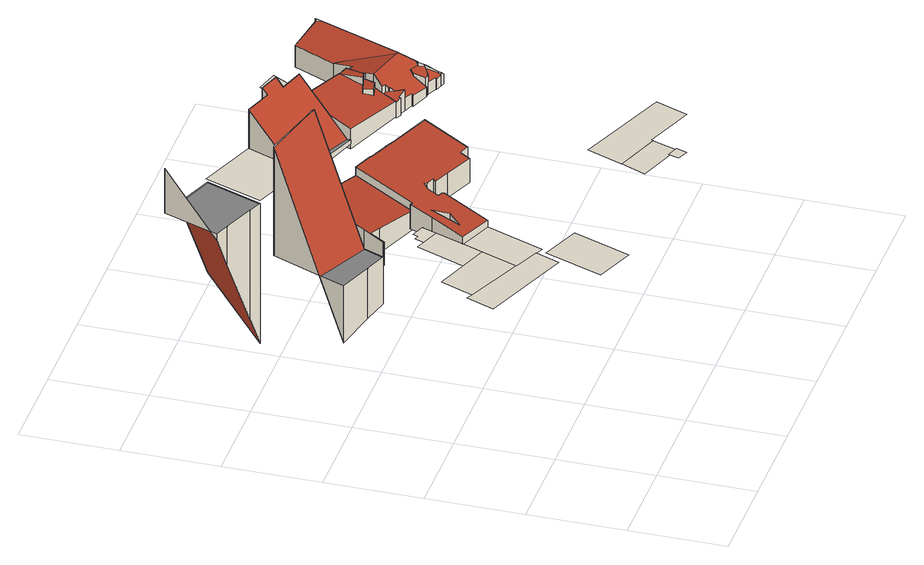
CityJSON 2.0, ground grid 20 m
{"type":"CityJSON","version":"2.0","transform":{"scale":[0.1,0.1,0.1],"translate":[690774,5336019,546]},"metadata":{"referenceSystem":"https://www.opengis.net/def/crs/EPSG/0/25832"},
"CityObjects":{
"building1":{"type":"Building","attributes":{"area_m2":55.53,"max_x":690797.88,"max_y":5336030,"min_x":690786.38,"min_y":5336021.5,"rf_extrusion_mode":"skip","rf_force_lod11":false,"rf_h_ground":605.83,"rf_h_pc_98p":0,"rf_h_roof_50p":0,"rf_h_roof_70p":0,"rf_h_roof_max":0,"rf_h_roof_min":0,"rf_is_glass_roof":false,"rf_nodata_frac":0.995,"rf_nodata_r":0,"rf_pc_select":"_HIGHEST_YET_INSUFFICIENT_COVERAGE","rf_pc_year":0,"rf_pointcloud_unusable":true,"rf_pt_density":4,"rf_roof_planes":0,"rf_roof_type":"no points","rf_success":true,"rf_t_run":0,"source_file":"690_5336.gml"},"geometry":[{"type":"MultiSurface","lod":"0","boundaries":[[[0,1,2,3]]]}]},
"building2":{"type":"Building","attributes":{"area_m2":118.25,"max_x":690795.81,"max_y":5336057,"min_x":690774.81,"min_y":5336044,"rf_extrusion_mode":"skip","rf_force_lod11":false,"rf_h_ground":577.67,"rf_h_pc_98p":0,"rf_h_roof_50p":0,"rf_h_roof_70p":0,"rf_h_roof_max":0,"rf_h_roof_min":0,"rf_is_glass_roof":false,"rf_nodata_frac":0.996,"rf_nodata_r":0,"rf_pc_select":"_HIGHEST_YET_INSUFFICIENT_COVERAGE","rf_pc_year":2026,"rf_pointcloud_unusable":true,"rf_pt_density":4,"rf_roof_planes":0,"rf_roof_type":"no points","rf_success":true,"rf_t_run":0,"source_file":"690_5336.gml"},"geometry":[{"type":"MultiSurface","lod":"0","boundaries":[[[4,5,6,7,8,9,10]]]}]},
"building3":{"type":"Building","attributes":{"area_m2":5.8,"max_x":690795.94,"max_y":5336022.5,"min_x":690792.81,"min_y":5336019,"rf_extrusion_mode":"skip","rf_force_lod11":false,"rf_h_ground":606.22,"rf_h_pc_98p":0,"rf_h_roof_50p":0,"rf_h_roof_70p":0,"rf_h_roof_max":0,"rf_h_roof_min":0,"rf_is_glass_roof":false,"rf_nodata_frac":1,"rf_nodata_r":0,"rf_pc_select":"_HIGHEST_YET_INSUFFICIENT_COVERAGE","rf_pc_year":0,"rf_pointcloud_unusable":true,"rf_pt_density":0,"rf_roof_planes":0,"rf_roof_type":"no points","rf_success":true,"rf_t_run":0,"source_file":"690_5336.gml"},"geometry":[{"type":"MultiSurface","lod":"0","boundaries":[[[11,12,13,14]]]}]},
"building4":{"type":"Building","attributes":{"area_m2":101.1,"max_x":690793.38,"max_y":5336063.5,"min_x":690778.38,"min_y":5336051.5,"rf_extrusion_mode":"skip","rf_force_lod11":false,"rf_h_ground":577.72,"rf_h_pc_98p":0,"rf_h_roof_50p":0,"rf_h_roof_70p":0,"rf_h_roof_max":0,"rf_h_roof_min":0,"rf_is_glass_roof":false,"rf_nodata_frac":0.938,"rf_nodata_r":0,"rf_pc_select":"_HIGHEST_YET_INSUFFICIENT_COVERAGE","rf_pc_year":2026,"rf_pointcloud_unusable":true,"rf_pt_density":4,"rf_roof_planes":0,"rf_roof_type":"no points","rf_success":true,"rf_t_run":0,"source_file":"690_5336.gml"},"geometry":[{"type":"MultiSurface","lod":"0","boundaries":[[[9,8,15,16,17]]]}]},
"building5":{"type":"Building","attributes":{"area_m2":160.46,"max_x":690811.12,"max_y":5336037.5,"min_x":690788.38,"min_y":5336023,"rf_extrusion_mode":"skip","rf_force_lod11":false,"rf_h_ground":605.78,"rf_h_pc_98p":0,"rf_h_roof_50p":0,"rf_h_roof_70p":0,"rf_h_roof_max":0,"rf_h_roof_min":0,"rf_is_glass_roof":false,"rf_nodata_frac":0.944,"rf_nodata_r":0,"rf_pc_select":"_HIGHEST_YET_INSUFFICIENT_COVERAGE","rf_pc_year":2026,"rf_pointcloud_unusable":true,"rf_pt_density":22.89,"rf_roof_planes":0,"rf_roof_type":"no planes","rf_success":true,"rf_t_run":0,"source_file":"690_5336.gml"},"geometry":[{"type":"MultiSurface","lod":"0","boundaries":[[[18,19,20,21,22,23,24]]]}]},
"building6":{"type":"Building","attributes":{"area_m2":212.73,"max_x":690792.81,"max_y":5336096.5,"min_x":690774.56,"min_y":5336076.5,"rf_extrusion_mode":"standard","rf_force_lod11":false,"rf_h_ground":577.72,"rf_h_pc_98p":0,"rf_h_roof_50p":0,"rf_h_roof_70p":0,"rf_h_roof_max":0,"rf_h_roof_min":0,"rf_is_glass_roof":false,"rf_nodata_frac":0.905,"rf_nodata_r":0,"rf_pc_select":"_HIGHEST_YET_INSUFFICIENT_COVERAGE","rf_pc_year":2026,"rf_pointcloud_unusable":false,"rf_pt_density":17.19,"rf_ridgelines":0,"rf_rmse_lod22":0.963,"rf_roof_planes":1,"rf_roof_type":"slanted","rf_success":true,"rf_t_run":2,"rf_volume_lod22":1464.86,"source_file":"690_5336.gml"},"children":["building6-1"]},
"building6-1":{"type":"BuildingPart","parents":["building6"],"geometry":[{"type":"MultiSurface","lod":"2.2","boundaries":[[[25,26,27,28,29,30,31,32]],[[33,30,29]],[[30,33,34,31]],[[31,34,35,32]],[[36,26,25,37]],[[38,29,28,39]],[[39,28,27,40]],[[40,27,26,36]],[[32,35,41]],[[37,25,41]],[[37,41,35,34,33,29,38,39,40,36]]],"semantics":{"surfaces":[{"type":"GroundSurface"},{"type":"WallSurface","on_footprint_edge":true},{"type":"RoofSurface","rf_azimuth":205.25,"rf_h_roof_50p":585.21,"rf_h_roof_70p":592.74,"rf_h_roof_max":604.71,"rf_h_roof_min":565.61,"rf_slope":65.67}],"values":[0,1,1,1,1,1,1,1,1,1,2]}}]},
"building7":{"type":"Building","attributes":{"area_m2":65.28,"max_x":690797.19,"max_y":5336071,"min_x":690787.69,"min_y":5336059,"rf_extrusion_mode":"skip","rf_force_lod11":false,"rf_h_ground":577.72,"rf_h_pc_98p":0,"rf_h_roof_50p":0,"rf_h_roof_70p":0,"rf_h_roof_max":0,"rf_h_roof_min":0,"rf_is_glass_roof":false,"rf_nodata_frac":0.935,"rf_nodata_r":0,"rf_pc_select":"_HIGHEST_YET_INSUFFICIENT_COVERAGE","rf_pc_year":2026,"rf_pointcloud_unusable":true,"rf_pt_density":4,"rf_roof_planes":0,"rf_roof_type":"no points","rf_success":true,"rf_t_run":0,"source_file":"690_5336.gml"},"geometry":[{"type":"MultiSurface","lod":"0","boundaries":[[[42,15,43,44]]]}]},
"building8":{"type":"Building","attributes":{"area_m2":98.35,"max_x":690802.12,"max_y":5336063,"min_x":690790.44,"min_y":5336048.5,"rf_extrusion_mode":"skip","rf_force_lod11":false,"rf_h_ground":577.62,"rf_h_pc_98p":0,"rf_h_roof_50p":0,"rf_h_roof_70p":0,"rf_h_roof_max":0,"rf_h_roof_min":0,"rf_is_glass_roof":false,"rf_nodata_frac":0.934,"rf_nodata_r":0,"rf_pc_select":"_HIGHEST_YET_INSUFFICIENT_COVERAGE","rf_pc_year":2026,"rf_pointcloud_unusable":true,"rf_pt_density":7.08,"rf_roof_planes":0,"rf_roof_type":"no planes","rf_success":true,"rf_t_run":0,"source_file":"690_5336.gml"},"geometry":[{"type":"MultiSurface","lod":"0","boundaries":[[[45,46,47,48]]]}]},
"building9":{"type":"Building","attributes":{"area_m2":113.41,"max_x":690807.62,"max_y":5336048,"min_x":690794.75,"min_y":5336033,"rf_extrusion_mode":"skip","rf_force_lod11":false,"rf_h_ground":575.72,"rf_h_pc_98p":0,"rf_h_roof_50p":0,"rf_h_roof_70p":0,"rf_h_roof_max":0,"rf_h_roof_min":0,"rf_is_glass_roof":false,"rf_nodata_frac":0.806,"rf_nodata_r":0,"rf_pc_select":"_HIGHEST_YET_INSUFFICIENT_COVERAGE","rf_pc_year":2026,"rf_pointcloud_unusable":true,"rf_pt_density":78.18,"rf_roof_planes":0,"rf_roof_type":"no planes","rf_success":true,"rf_t_run":1,"source_file":"690_5336.gml"},"geometry":[{"type":"MultiSurface","lod":"0","boundaries":[[[49,50,51,52]]]}]},
"building10":{"type":"Building","attributes":{"area_m2":12.14,"max_x":690798.31,"max_y":5336073,"min_x":690793.38,"min_y":5336069,"rf_extrusion_mode":"skip","rf_force_lod11":false,"rf_h_ground":577.72,"rf_h_pc_98p":0,"rf_h_roof_50p":0,"rf_h_roof_70p":0,"rf_h_roof_max":0,"rf_h_roof_min":0,"rf_is_glass_roof":false,"rf_nodata_frac":0.938,"rf_nodata_r":0,"rf_pc_select":"_HIGHEST_YET_INSUFFICIENT_COVERAGE","rf_pc_year":2026,"rf_pointcloud_unusable":true,"rf_pt_density":4,"rf_roof_planes":0,"rf_roof_type":"no points","rf_success":true,"rf_t_run":0,"source_file":"690_5336.gml"},"geometry":[{"type":"MultiSurface","lod":"0","boundaries":[[[53,43,54,55,56,57]]]}]},
"building11":{"type":"Building","attributes":{"area_m2":177.84,"max_x":690805,"max_y":5336092,"min_x":690786.44,"min_y":5336074.5,"rf_extrusion_mode":"standard","rf_force_lod11":false,"rf_h_ground":575.72,"rf_h_pc_98p":0,"rf_h_roof_50p":581.12,"rf_h_roof_70p":581.38,"rf_h_roof_max":582.28,"rf_h_roof_min":579.62,"rf_is_glass_roof":false,"rf_nodata_frac":0.725,"rf_nodata_r":0,"rf_pc_select":"_HIGHEST_YET_INSUFFICIENT_COVERAGE","rf_pc_year":2026,"rf_pointcloud_unusable":false,"rf_pt_density":56.04,"rf_ridgelines":0,"rf_rmse_lod22":6.12,"rf_roof_planes":12,"rf_roof_type":"slanted","rf_success":true,"rf_t_run":9,"rf_volume_lod22":1129.41,"source_file":"690_5336.gml"},"children":["building11-1"]},
"building11-1":{"type":"BuildingPart","parents":["building11"],"geometry":[{"type":"Solid","lod":"2.2","boundaries":[[[[58,59,60,61,62,63,64,65]],[[66,64,63,67]],[[67,63,62,68]],[[69,60,59,70]],[[71,61,60,69]],[[72,65,64,66]],[[68,62,61,71]],[[73,58,65,72]],[[70,59,58,73]],[[70,73,72,66,67,68,71,69]]]],"semantics":{"surfaces":[{"type":"GroundSurface"},{"type":"WallSurface","on_footprint_edge":true},{"type":"RoofSurface","rf_azimuth":169.24,"rf_h_roof_50p":582.12,"rf_h_roof_70p":582.63,"rf_h_roof_max":584.1,"rf_h_roof_min":580.19,"rf_slope":12.51}],"values":[[0,1,1,1,1,1,1,1,1,2]]}}]},
"building12":{"type":"Building","attributes":{"area_m2":165.88,"max_x":690801.81,"max_y":5336120.5,"min_x":690784.88,"min_y":5336104,"rf_extrusion_mode":"standard","rf_force_lod11":false,"rf_h_ground":577.97,"rf_h_pc_98p":0,"rf_h_roof_50p":580.62,"rf_h_roof_70p":581.12,"rf_h_roof_max":581.83,"rf_h_roof_min":578.72,"rf_is_glass_roof":false,"rf_nodata_frac":0.878,"rf_nodata_r":0,"rf_pc_select":"_HIGHEST_YET_INSUFFICIENT_COVERAGE","rf_pc_year":2026,"rf_pointcloud_unusable":false,"rf_pt_density":34.52,"rf_ridgelines":0,"rf_rmse_lod22":1.02,"rf_roof_planes":2,"rf_roof_type":"slanted","rf_success":true,"rf_t_run":3,"rf_volume_lod22":-1797.09,"source_file":"690_5336.gml"},"children":["building12-1"]},
"building12-1":{"type":"BuildingPart","parents":["building12"],"geometry":[{"type":"MultiSurface","lod":"2.2","boundaries":[[[74,75,76,77,78,79,80]],[[74,81,82,75]],[[75,82,83,76]],[[84,77,85]],[[76,83,85]],[[86,78,87]],[[77,84,87]],[[80,88,81,74]],[[79,89,88,80]],[[78,86,89,79]],[[89,86,87,84,85,83,82,81,88]]],"semantics":{"surfaces":[{"type":"GroundSurface"},{"type":"WallSurface","on_footprint_edge":true},{"type":"RoofSurface","rf_azimuth":132.78,"rf_h_roof_50p":567.55,"rf_h_roof_70p":573.84,"rf_h_roof_max":587.84,"rf_h_roof_min":547.12,"rf_slope":67.59}],"values":[0,1,1,1,1,1,1,1,1,1,2]}}]},
"building13":{"type":"Building","attributes":{"area_m2":359.8,"max_x":690824.88,"max_y":5336087.5,"min_x":690795,"min_y":5336060.5,"rf_extrusion_mode":"standard","rf_force_lod11":false,"rf_h_ground":576.33,"rf_h_pc_98p":0,"rf_h_roof_50p":578.22,"rf_h_roof_70p":578.58,"rf_h_roof_max":578.97,"rf_h_roof_min":577.47,"rf_is_glass_roof":false,"rf_nodata_frac":0.748,"rf_nodata_r":0,"rf_pc_select":"_HIGHEST_YET_INSUFFICIENT_COVERAGE","rf_pc_year":2026,"rf_pointcloud_unusable":false,"rf_pt_density":76.64,"rf_ridgelines":0,"rf_rmse_lod22":20.71,"rf_roof_planes":14,"rf_roof_type":"slanted","rf_success":true,"rf_t_run":17,"rf_volume_lod22":2174.12,"source_file":"690_5336.gml"},"children":["building13-1"]},
"building13-1":{"type":"BuildingPart","parents":["building13"],"geometry":[{"type":"Solid","lod":"2.2","boundaries":[[[[90,91,92,93,94,95,96,97,98,99,100,101,102,103,104,105,106,107,108,109,110,111,112,113,114]],[[115,108,107,116]],[[117,109,108,115]],[[118,91,90,119]],[[120,92,91,118]],[[121,113,112,122]],[[123,114,113,121]],[[119,90,114,123]],[[124,111,110,125]],[[125,110,109,117]],[[126,101,100,127]],[[122,112,111,124]],[[128,129,130,131]],[[127,100,99,132]],[[116,107,106,133]],[[134,105,104,135]],[[133,106,105,134]],[[136,103,102,137]],[[137,102,101,126]],[[132,99,98,138]],[[138,98,97,139]],[[139,97,96,140]],[[140,96,95,141]],[[142,93,92,120]],[[135,104,103,136]],[[143,94,93,142]],[[141,95,94,143]],[[131,130,144,145]],[[145,144,129,128]],[[141,143,142,120,118,119,123,121,122,124,125,117,115,116,133,134,135,136,137,126,127,132,138,139,140],[145,128,131]],[[129,144,130]]]],"semantics":{"surfaces":[{"type":"GroundSurface"},{"type":"WallSurface","on_footprint_edge":true},{"type":"WallSurface","on_footprint_edge":false},{"type":"RoofSurface","rf_azimuth":196.65,"rf_h_roof_50p":582.67,"rf_h_roof_70p":583.36,"rf_h_roof_max":584.56,"rf_h_roof_min":579.21,"rf_slope":11.46},{"type":"RoofSurface","rf_azimuth":106.84,"rf_h_roof_50p":580.49,"rf_h_roof_70p":580.64,"rf_h_roof_max":581,"rf_h_roof_min":580.07,"rf_slope":43.92}],"values":[[0,1,1,1,1,1,1,1,1,1,1,1,2,1,1,1,1,1,1,1,1,1,1,1,1,1,1,2,2,3,4]]}}]},
"building14":{"type":"Building","attributes":{"area_m2":167.84,"max_x":690814.25,"max_y":5336116,"min_x":690797.38,"min_y":5336099.5,"rf_extrusion_mode":"standard","rf_force_lod11":false,"rf_h_ground":578.58,"rf_h_pc_98p":0,"rf_h_roof_50p":0,"rf_h_roof_70p":0,"rf_h_roof_max":0,"rf_h_roof_min":0,"rf_is_glass_roof":false,"rf_nodata_frac":0.832,"rf_nodata_r":0,"rf_pc_select":"_HIGHEST_YET_INSUFFICIENT_COVERAGE","rf_pc_year":2026,"rf_pointcloud_unusable":false,"rf_pt_density":44.99,"rf_ridgelines":0,"rf_rmse_lod22":0,"rf_roof_planes":5,"rf_roof_type":"slanted","rf_success":true,"rf_t_run":4,"rf_volume_lod22":0,"source_file":"690_5336.gml"},"geometry":[{"type":"MultiSurface","lod":"0","boundaries":[[[146,147,148,149]]]}]},
"building15":{"type":"Building","attributes":{"area_m2":195.93,"max_x":690828.19,"max_y":5336111,"min_x":690809.56,"min_y":5336094,"rf_extrusion_mode":"standard","rf_force_lod11":false,"rf_h_ground":577.78,"rf_h_pc_98p":0,"rf_h_roof_50p":0,"rf_h_roof_70p":0,"rf_h_roof_max":0,"rf_h_roof_min":0,"rf_is_glass_roof":false,"rf_nodata_frac":0.726,"rf_nodata_r":0,"rf_pc_select":"_HIGHEST_YET_INSUFFICIENT_COVERAGE","rf_pc_year":2026,"rf_pointcloud_unusable":false,"rf_pt_density":35.8,"rf_ridgelines":0,"rf_rmse_lod22":16.31,"rf_roof_planes":9,"rf_roof_type":"slanted","rf_success":true,"rf_t_run":8,"rf_volume_lod22":869.18,"source_file":"690_5336.gml"},"children":["building15-1"]},
"building15-1":{"type":"BuildingPart","parents":["building15"],"geometry":[{"type":"MultiSurface","lod":"2.2","boundaries":[[[150,151,152,153,154,155,156,157]],[[158,156,155,159]],[[160,157,156,158]],[[159,155,154,161]],[[161,154,153,162]],[[150,163,164,151]],[[162,153,152,165]],[[165,152,166]],[[151,164,166]],[[157,160,167]],[[163,150,167]],[[163,167,160,158,159,161,162,165,166,164]]],"semantics":{"surfaces":[{"type":"GroundSurface"},{"type":"WallSurface","on_footprint_edge":true},{"type":"RoofSurface","rf_azimuth":205.02,"rf_h_roof_50p":582.41,"rf_h_roof_70p":584.73,"rf_h_roof_max":589.26,"rf_h_roof_min":576.26,"rf_slope":41.76}],"values":[0,1,1,1,1,1,1,1,1,1,1,2]}}]},
"building16":{"type":"Building","attributes":{"area_m2":160.98,"max_x":690840.81,"max_y":5336104.5,"min_x":690823.75,"min_y":5336088.5,"rf_extrusion_mode":"standard","rf_force_lod11":false,"rf_h_ground":575.83,"rf_h_pc_98p":0,"rf_h_roof_50p":580.67,"rf_h_roof_70p":581.88,"rf_h_roof_max":582.78,"rf_h_roof_min":579.42,"rf_is_glass_roof":false,"rf_nodata_frac":0.607,"rf_nodata_r":0,"rf_pc_select":"_HIGHEST_YET_INSUFFICIENT_COVERAGE","rf_pc_year":2026,"rf_pointcloud_unusable":false,"rf_pt_density":102.01,"rf_ridgelines":0,"rf_rmse_lod22":8.99,"rf_roof_planes":11,"rf_roof_type":"slanted","rf_success":true,"rf_t_run":16,"rf_volume_lod22":878.35,"source_file":"690_5336.gml"},"children":["building16-1"]},
"building16-1":{"type":"BuildingPart","parents":["building16"],"geometry":[{"type":"Solid","lod":"2.2","boundaries":[[[[168,169,170,171,172,173,174]],[[175,176,177]],[[178,179,180,177]],[[181,182,183,184]],[[185,171,170,175]],[[186,168,174,187]],[[184,183,188,189]],[[187,174,173,188]],[[189,188,173,172,190]],[[191,192,190,193]],[[193,190,172,171,185]],[[180,179,192,191]],[[194,195,182,181]],[[179,178,195,194]],[[176,175,170,169,196]],[[196,169,168,186]],[[180,191,193,185,175,177]],[[179,194,181,184,189,190,192]],[[196,186,187,188,183,182,195,178,177,176]]]],"semantics":{"surfaces":[{"type":"GroundSurface"},{"type":"WallSurface","on_footprint_edge":false},{"type":"WallSurface","on_footprint_edge":true},{"type":"RoofSurface","rf_azimuth":0.511,"rf_h_roof_50p":582.42,"rf_h_roof_70p":582.55,"rf_h_roof_max":582.76,"rf_h_roof_min":582.14,"rf_slope":7.76},{"type":"RoofSurface","rf_azimuth":120.93,"rf_h_roof_50p":581.7,"rf_h_roof_70p":581.74,"rf_h_roof_max":581.83,"rf_h_roof_min":581.6,"rf_slope":4.72},{"type":"RoofSurface","rf_azimuth":185.49,"rf_h_roof_50p":581.26,"rf_h_roof_70p":581.84,"rf_h_roof_max":583.04,"rf_h_roof_min":579.5,"rf_slope":13.88}],"values":[[0,1,1,1,2,2,1,2,2,1,2,1,1,1,2,2,3,4,5]]}}]},
"building17":{"type":"Building","attributes":{"area_m2":28.83,"max_x":690843.75,"max_y":5336116,"min_x":690836.75,"min_y":5336109,"rf_extrusion_mode":"skip","rf_force_lod11":false,"rf_h_ground":575.97,"rf_h_pc_98p":0,"rf_h_roof_50p":0,"rf_h_roof_70p":0,"rf_h_roof_max":0,"rf_h_roof_min":0,"rf_is_glass_roof":false,"rf_nodata_frac":0.947,"rf_nodata_r":0,"rf_pc_select":"_HIGHEST_YET_INSUFFICIENT_COVERAGE","rf_pc_year":2026,"rf_pointcloud_unusable":true,"rf_pt_density":4,"rf_roof_planes":0,"rf_roof_type":"no points","rf_success":true,"rf_t_run":0,"source_file":"690_5336.gml"},"geometry":[{"type":"MultiSurface","lod":"0","boundaries":[[[197,198,199,200,201,202]]]}]},
"building18":{"type":"Building","attributes":{"area_m2":337.88,"max_x":690859.69,"max_y":5336112,"min_x":690836.62,"min_y":5336083,"rf_extrusion_mode":"standard","rf_force_lod11":false,"rf_h_ground":575.72,"rf_h_pc_98p":0,"rf_h_roof_50p":581.88,"rf_h_roof_70p":582.58,"rf_h_roof_max":583.53,"rf_h_roof_min":578.33,"rf_h_roof_ridge":583.56,"rf_is_glass_roof":false,"rf_nodata_frac":0.00074,"rf_nodata_r":0,"rf_pc_select":"PREFERRED_AND_LATEST","rf_pc_year":2026,"rf_pointcloud_unusable":false,"rf_pt_density":1153.44,"rf_ridgelines":12,"rf_rmse_lod22":0.427,"rf_roof_planes":47,"rf_roof_type":"slanted","rf_success":true,"rf_t_run":239,"rf_volume_lod22":1919.24,"source_file":"690_5336.gml"},"children":["building18-1"]},
"building18-1":{"type":"BuildingPart","parents":["building18"],"geometry":[{"type":"Solid","lod":"2.2","boundaries":[[[[203,204,205,206,207,208,209,210,211,212,213,214,215,216,217,218,219,220,221,222,223,224,225,226,227,228,229,230,231,232]],[[233,222,221,234,235]],[[236,223,222,233]],[[237,229,228,238]],[[239,230,229,237]],[[238,228,227,240,241]],[[240,227,226,242]],[[243,205,204,244]],[[245,206,205,243]],[[246,211,210,247]],[[248,212,211,246]],[[249,220,219,250]],[[250,219,218,251]],[[234,221,220,249]],[[252,253,254]],[[251,218,217,255,256]],[[257,224,223,236]],[[258,216,215,259]],[[255,217,216,258]],[[260,261,209,208,262]],[[247,210,209,261]],[[263,264,265,266,267]],[[268,269,213,212,248,270]],[[271,214,213,269]],[[272,207,206,245]],[[259,215,214,271]],[[262,208,207,272]],[[253,252,269,268]],[[273,274,275,276]],[[276,275,225,224,257]],[[277,203,232,278]],[[278,232,231,279]],[[279,231,230,239]],[[241,240,280]],[[281,282,283]],[[284,285,283]],[[270,248,286,287]],[[288,289,290,291]],[[291,290,264,263]],[[242,226,225,275]],[[274,273,292]],[[293,294,295]],[[296,297,265,264]],[[287,286,297,296]],[[267,266,261,260]],[[298,299,289,288]],[[299,298,300]],[[235,234,301,302]],[[302,301,303,304]],[[304,303,285,284]],[[256,255,282,281]],[[244,204,203,277]],[[294,293,305]],[[292,273,276,257,236,233,295]],[[295,294,280,240,242,275,274,292]],[[261,266,265,297,286,248,246,247]],[[289,254,253,268,270,287,296,264,290]],[[256,281,283,285,303,301,234,249,250,251]],[[294,305,300,298,288,291,263,267,260,262,272,245,243,244,277,278,279,239,237,238,241,280]],[[305,293,295,233,235,302,304,284,283,282,255,258,259,271,269,252,254,289,299,300]]]],"semantics":{"surfaces":[{"type":"GroundSurface"},{"type":"WallSurface","on_footprint_edge":true},{"type":"WallSurface","on_footprint_edge":false},{"type":"RoofSurface","rf_azimuth":16.56,"rf_h_roof_50p":582.43,"rf_h_roof_70p":582.8,"rf_h_roof_max":583.66,"rf_h_roof_min":580.6,"rf_slope":14.78},{"type":"RoofSurface","rf_azimuth":291.75,"rf_h_roof_50p":582.21,"rf_h_roof_70p":582.78,"rf_h_roof_max":584.07,"rf_h_roof_min":580.38,"rf_slope":23.73},{"type":"RoofSurface","rf_azimuth":195.62,"rf_h_roof_50p":578.89,"rf_h_roof_70p":579.22,"rf_h_roof_max":580.38,"rf_h_roof_min":578.31,"rf_slope":32.28},{"type":"RoofSurface","rf_azimuth":184.67,"rf_h_roof_50p":580.36,"rf_h_roof_70p":580.52,"rf_h_roof_max":581.12,"rf_h_roof_min":579.89,"rf_slope":16.18},{"type":"RoofSurface","rf_azimuth":272.39,"rf_h_roof_50p":579.67,"rf_h_roof_70p":579.88,"rf_h_roof_max":581.5,"rf_h_roof_min":579.21,"rf_slope":23},{"type":"RoofSurface","rf_azimuth":111.16,"rf_h_roof_50p":580.82,"rf_h_roof_70p":581.92,"rf_h_roof_max":584.07,"rf_h_roof_min":577.64,"rf_slope":41.95},{"type":"RoofSurface","rf_azimuth":195.62,"rf_h_roof_50p":581.37,"rf_h_roof_70p":582.24,"rf_h_roof_max":583.66,"rf_h_roof_min":577.97,"rf_slope":41.22}],"values":[[0,1,1,1,1,1,1,1,1,1,1,1,1,1,2,1,1,1,1,1,1,2,1,1,1,1,1,2,2,1,1,1,1,2,2,2,2,2,2,1,2,2,2,2,2,2,2,2,2,2,2,1,2,3,4,5,6,7,8,9]]}}]}
},
"vertices":[
[220,24,598],[238,76,598],[144,110,598],[124,59,598],
[8,324,317],[199,251,317],[218,301,317],[164,323,317],[165,325,317],[44,376,317],[31,382,317],
[220,24,602],[196,33,602],[188,11,602],[211,2,602],
[194,400,317],[72,445,317],[55,405,317],
[173,185,598],[144,111,598],[239,76,598],[241,81,598],[302,57,598],[345,41,598],[371,108,598],
[71,775,317],[163,740,317],[183,732,317],[188,730,317],[143,619,317],[124,575,317],[78,592,317],[6,619,317],[124,575,211],[78,592,204],[6,619,188],[163,740,578],[71,775,563],[143,619,319],[188,730,582],[183,732,582],[28,673,317],
[137,421,317],[232,501,317],[175,522,317],
[235,294,316],[281,415,316],[210,442,316],[164,323,316],
[291,139,297],[336,259,297],[254,291,297],[208,171,297],
[194,515,317],[243,532,317],[215,542,317],[211,531,317],[201,534,317],
[165,594,297],[139,604,297],[126,574,297],[124,575,297],[143,619,297],[188,730,297],[310,683,297],[259,557,297],[310,683,366],[188,730,381],[143,619,359],[126,574,350],[139,604,356],[124,575,350],[259,557,340],[165,594,352],
[205,862,320],[140,887,320],[109,898,320],[152,1014,320],[278,966,320],[234,850,320],[205,861,320],[205,862,75],[140,887,231],[109,898,305],[152,1014,420],[114,913,320],[278,966,116],[193,998,320],[205,861,74],[234,850,4],
[423,638,303],[509,605,303],[471,509,303],[449,517,303],[440,496,303],[376,522,303],[344,535,303],[347,541,303],[330,548,303],[327,553,303],[315,543,303],[306,519,303],[316,515,303],[318,511,303],[281,415,303],[210,443,303],[236,512,303],[253,559,303],[259,557,303],[310,683,303],[352,667,303],[352,666,303],[395,649,303],[396,650,303],[401,647,303],[259,557,358],[253,559,358],[310,683,385],[509,605,382],[423,638,383],[471,509,361],[396,650,384],[395,649,384],[401,647,384],[352,666,384],[352,667,385],[306,519,353],[315,543,358],[258,519,350],[258,519,328],[264,485,312],[264,485,344],[327,553,361],[236,512,348],[210,443,333],[281,415,331],[318,511,352],[316,515,353],[330,548,360],[347,541,360],[344,535,358],[376,522,358],[449,517,361],[440,496,357],[241,458,326],[241,458,338],
[403,921,326],[279,969,326],[234,850,326],[355,803,326],
[497,748,318],[355,803,318],[403,921,318],[457,900,318],[461,912,318],[501,896,318],[494,880,318],[542,862,318],[494,880,415],[501,896,431],[542,862,418],[461,912,428],[457,900,417],[497,748,309],[355,803,300],[403,921,414],[363,821,318],[501,757,318],
[497,748,298],[539,856,298],[647,814,298],[668,806,298],[652,764,298],[645,743,298],[627,697,298],[647,814,362],[647,814,363],[647,811,362],[639,764,350],[639,764,357],[639,764,368],[614,757,359],[614,757,348],[621,738,343],[621,738,357],[668,806,363],[497,748,343],[627,697,333],[645,743,345],[645,743,356],[652,764,356],[651,767,368],[651,767,356],[652,764,368],[614,758,359],[614,758,348],[539,856,370],
[666,899,300],[698,958,300],[651,971,300],[628,915,300],[627,913,300],[658,902,300],
[816,788,297],[799,745,297],[801,745,297],[766,657,297],[770,655,297],[764,642,297],[756,644,297],[742,649,297],[742,651,297],[722,660,297],[714,663,297],[713,661,297],[674,676,297],[675,679,297],[654,687,297],[639,693,297],[637,690,297],[626,695,297],[638,726,297],[646,746,297],[668,806,297],[685,799,297],[703,841,297],[743,929,297],[795,904,297],[855,875,297],[857,874,297],[855,869,297],[847,872,297],[814,789,297],[646,746,374],[638,726,336],[638,726,355],[668,806,357],[857,874,318],[855,875,320],[855,869,318],[795,904,372],[795,904,379],[743,929,346],[801,745,323],[799,745,325],[766,657,323],[742,651,323],[742,649,321],[722,660,325],[626,695,331],[637,690,336],[639,693,337],[713,686,339],[713,686,345],[719,695,348],[654,687,326],[654,687,343],[685,799,358],[675,679,324],[674,676,321],[756,644,328],[756,644,321],[764,642,320],[747,674,346],[747,674,342],[747,674,338],[758,651,326],[758,651,328],[714,663,338],[714,663,320],[722,660,338],[713,661,318],[770,655,320],[705,837,347],[705,837,346],[703,841,345],[703,841,346],[816,788,324],[814,789,326],[847,872,326],[797,892,374],[656,688,344],[656,688,327],[650,706,341],[648,715,348],[648,715,340],[723,662,326],[723,662,338],[742,686,353],[742,686,346],[741,685,345],[741,685,353],[710,819,351],[730,722,374],[730,722,375],[728,723,374],[724,661,338],[724,661,326],[744,688,352],[744,688,348],[746,693,352],[645,723,339],[645,723,354],[647,716,340],[647,716,348],[732,722,374]
]}
